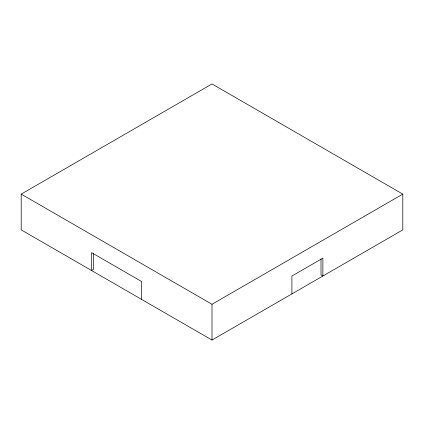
<?xml version="1.0" encoding="UTF-8"?>
<svg xmlns="http://www.w3.org/2000/svg" width="424" height="424" viewBox="0 0 424 424"><rect width="100%" height="100%" fill="white"/><g stroke="black" fill="none" stroke-linecap="round" stroke-linejoin="round"><path stroke-width="0.64" d="M21.2 194.113L212 83.957L402.8 194.113L402.8 229.888L212 340.043L21.2 229.888L21.2 194.113L212 304.273L402.8 194.113M321.01 259.038L321.01 274.938L322.892 276.024L322.892 258.137L291.908 276.024L291.908 293.906M212 304.273L212 340.043M141.664 299.434L141.664 281.547L91.536 252.609L91.536 270.496L93.413 269.41L93.413 253.51"/></g></svg>
